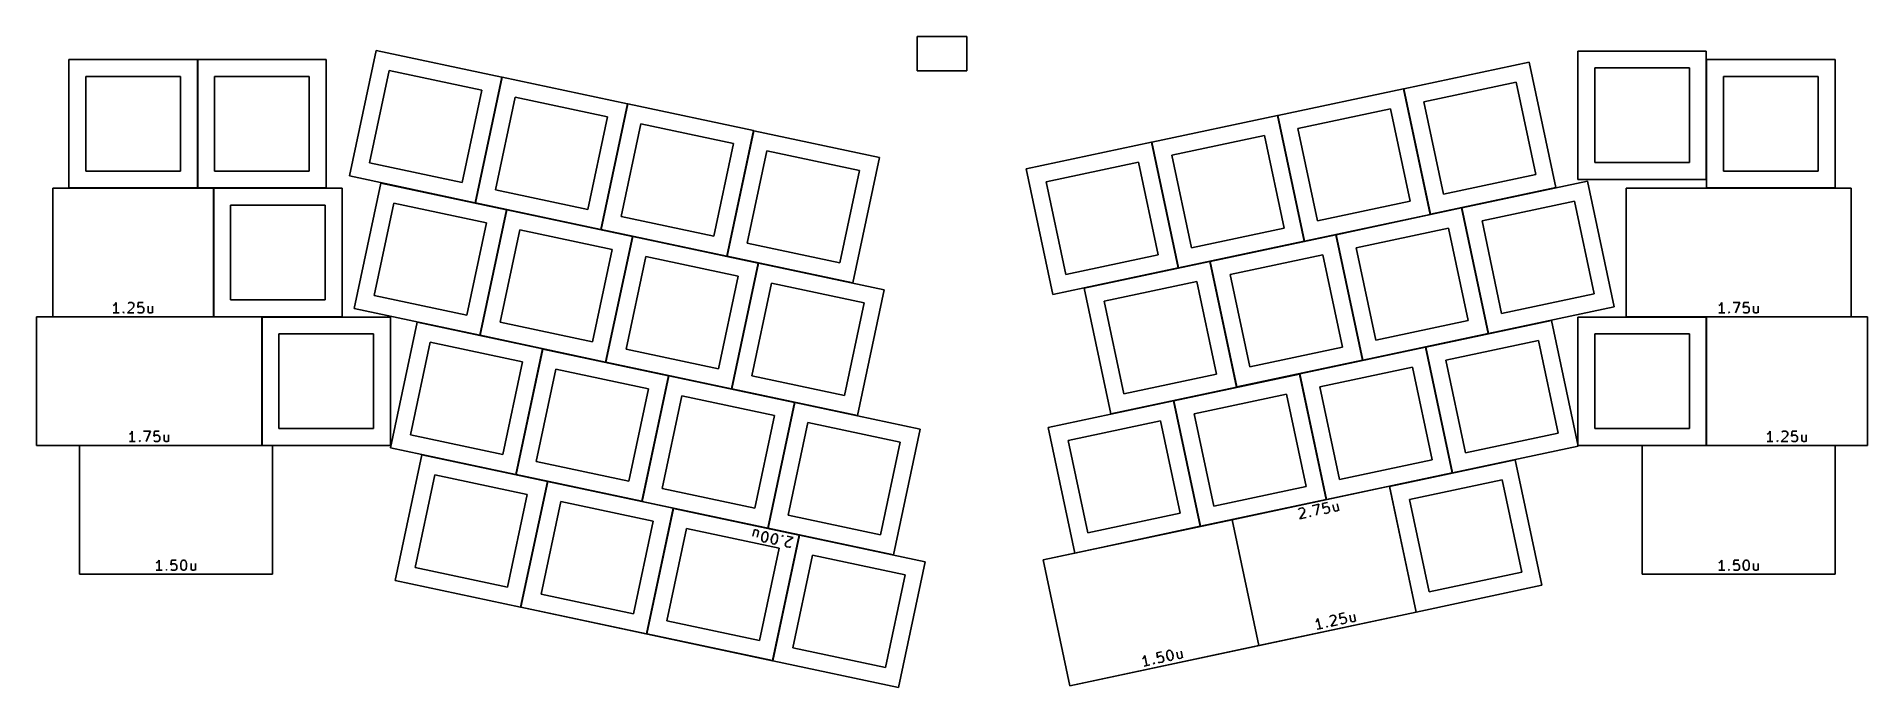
# Model space of a CAD drawing. Extents: x -4 to 267, y -93 to 3.
import ezdxf

# ---------------------------------------------------------------- set-up
doc = ezdxf.new("R2010")
doc.units = 0
doc.layers.add('BLACK', color=7, linetype='CONTINUOUS')

msp = doc.modelspace()

# ---------------------------------------------------------------- linework, layer by layer
at = {"layer": 'BLACK', "linetype": 'CONTINUOUS'}
for p, q in [((126.034, -2.17725), (126.034, 2.90275)), ((126.034, 2.90275), (133.4, 2.90275)), ((133.4, 2.90275), (133.4, -2.17725)), ((42.013, -17.7269), (45.9633, 0.85793)), ((45.9633, 0.85793), (64.5481, -3.0924)), ((223.83, -18.23), (223.83, 0.77)), ((223.83, 0.77), (242.83, 0.77)), ((242.83, 0.77), (242.83, -18.23)), ((0.5, -19.5), (0.5, -0.5)), ((0.5, -0.5), (19.5, -0.5)), ((19.5, -0.5), (19.5, -19.5)), ((19.55, -19.5), (19.55, -0.5)), ((19.55, -0.5), (38.55, -0.5)), ((38.55, -0.5), (38.55, -19.5)), ((44.9781, -15.8013), (47.8889, -2.10722)), ((47.8889, -2.10722), (61.583, -5.01799)), ((133.4, -2.17725), (126.034, -2.17725)), ((198.045, -4.80803), (216.63, -0.8577)), ((216.63, -0.8577), (220.58, -19.4425)), ((226.33, -15.73), (226.33, -1.73)), ((226.33, -1.73), (240.33, -1.73)), ((240.33, -1.73), (240.33, -15.73)), ((242.88, -0.5), (261.88, -0.5)), ((242.88, -19.5), (242.88, -0.5)), ((261.88, -0.5), (261.88, -19.5)), ((3, -17), (3, -3)), ((3, -3), (17, -3)), ((17, -3), (17, -17)), ((22.05, -17), (22.05, -3)), ((22.05, -3), (36.05, -3)), ((36.05, -3), (36.05, -17)), ((61.583, -5.01799), (58.6722, -18.7121)), ((64.5481, -3.0924), (60.5978, -21.6772)), ((60.6467, -21.6876), (64.597, -3.10279)), ((64.597, -3.10279), (83.1818, -7.05312)), ((179.412, -8.76874), (197.996, -4.81842)), ((197.996, -4.81842), (201.947, -23.4032)), ((201.996, -23.3928), (198.045, -4.80803)), ((201.01, -6.73362), (214.705, -3.82285)), ((214.705, -3.82285), (217.615, -17.5169)), ((245.38, -17), (245.38, -3)), ((245.38, -3), (259.38, -3)), ((259.38, -3), (259.38, -17)), ((63.6118, -19.762), (66.5226, -6.06794)), ((66.5226, -6.06794), (80.2167, -8.9787)), ((83.1818, -7.05312), (79.2315, -25.6379)), ((79.2804, -25.6483), (83.2307, -7.06351)), ((83.2307, -7.06351), (101.816, -11.0138)), ((182.377, -10.6943), (196.071, -7.78357)), ((196.071, -7.78357), (198.982, -21.4776)), ((203.921, -20.4277), (201.01, -6.73362)), ((80.2167, -8.9787), (77.3059, -22.6728)), ((82.2456, -23.7227), (85.1563, -10.0287)), ((85.1563, -10.0287), (98.8504, -12.9394)), ((160.778, -12.7295), (179.363, -8.77914)), ((179.363, -8.77914), (183.313, -27.3639)), ((183.362, -27.3535), (179.412, -8.76874)), ((185.287, -24.3884), (182.377, -10.6943)), ((98.8504, -12.9394), (95.9396, -26.6335)), ((101.816, -11.0138), (97.8652, -29.5986)), ((97.9141, -29.609), (101.864, -11.0242)), ((101.864, -11.0242), (120.449, -14.9746)), ((142.144, -16.6902), (160.729, -12.7399)), ((160.729, -12.7399), (164.679, -31.3247)), ((164.728, -31.3143), (160.778, -12.7295)), ((163.743, -14.6551), (177.437, -11.7443)), ((177.437, -11.7443), (180.348, -25.4384)), ((58.6722, -18.7121), (44.9781, -15.8013)), ((100.879, -27.6834), (103.79, -13.9894)), ((103.79, -13.9894), (117.484, -16.9001)), ((120.449, -14.9746), (116.499, -33.5594)), ((145.109, -18.6158), (158.803, -15.705)), ((158.803, -15.705), (161.714, -29.3991)), ((166.654, -28.3491), (163.743, -14.6551)), ((240.33, -15.73), (226.33, -15.73)), ((17, -17), (3, -17)), ((36.05, -17), (22.05, -17)), ((60.5978, -21.6772), (42.013, -17.7269)), ((42.7107, -37.3508), (46.661, -18.766)), ((46.661, -18.766), (65.2458, -22.7163)), ((117.484, -16.9001), (114.573, -30.5942)), ((146.094, -35.275), (142.144, -16.6902)), ((148.02, -32.3098), (145.109, -18.6158)), ((217.615, -17.5169), (203.921, -20.4277)), ((206.664, -22.4516), (225.249, -18.5012)), ((242.83, -18.23), (223.83, -18.23)), ((225.249, -18.5012), (229.2, -37.086)), ((259.38, -17), (245.38, -17)), ((-1.90625, -38.575), (-1.90625, -19.525)), ((-1.90625, -19.525), (21.9062, -19.525)), ((19.5, -19.5), (0.5, -19.5)), ((38.55, -19.5), (19.55, -19.5)), ((21.9062, -19.525), (21.9062, -38.575)), ((21.9312, -19.55), (40.9312, -19.55)), ((21.9312, -38.55), (21.9312, -19.55)), ((40.9312, -19.55), (40.9312, -38.55)), ((77.3059, -22.6728), (63.6118, -19.762)), ((198.982, -21.4776), (185.287, -24.3884)), ((220.58, -19.4425), (201.996, -23.3928)), ((209.63, -24.3771), (223.324, -21.4664)), ((223.324, -21.4664), (226.234, -35.1605)), ((230.949, -38.575), (230.949, -19.525)), ((230.949, -19.525), (264.286, -19.525)), ((261.88, -19.5), (242.88, -19.5)), ((264.286, -19.525), (264.286, -38.575)), ((24.4312, -36.05), (24.4312, -22.05)), ((24.4312, -22.05), (38.4312, -22.05)), ((38.4312, -22.05), (38.4312, -36.05)), ((45.6758, -35.4252), (48.5866, -21.7311)), ((48.5866, -21.7311), (62.2807, -24.6419)), ((79.2315, -25.6379), (60.6467, -21.6876)), ((65.2458, -22.7163), (61.2955, -41.3011)), ((61.3444, -41.3115), (65.2947, -22.7267)), ((65.2947, -22.7267), (83.8795, -26.677)), ((95.9396, -26.6335), (82.2456, -23.7227)), ((201.947, -23.4032), (183.362, -27.3535)), ((188.031, -26.4123), (206.616, -22.462)), ((206.616, -22.462), (210.566, -41.0468)), ((210.615, -41.0364), (206.664, -22.4516)), ((212.54, -38.0712), (209.63, -24.3771)), ((62.2807, -24.6419), (59.3699, -38.3359)), ((64.3096, -39.3859), (67.2203, -25.6918)), ((67.2203, -25.6918), (80.9144, -28.6026)), ((97.8652, -29.5986), (79.2804, -25.6483)), ((83.8795, -26.677), (79.9292, -45.2618)), ((79.9781, -45.2722), (83.9284, -26.6874)), ((83.9284, -26.6874), (102.513, -30.6377)), ((180.348, -25.4384), (166.654, -28.3491)), ((169.397, -30.373), (187.982, -26.4227)), ((187.982, -26.4227), (191.932, -45.0075)), ((191.981, -44.9971), (188.031, -26.4123)), ((190.996, -28.3379), (204.69, -25.4271)), ((204.69, -25.4271), (207.601, -39.1212)), ((80.9144, -28.6026), (78.0036, -42.2967)), ((82.9433, -43.3466), (85.854, -29.6525)), ((85.854, -29.6525), (99.5481, -32.5633)), ((116.499, -33.5594), (97.9141, -29.609)), ((114.573, -30.5942), (100.879, -27.6834)), ((161.714, -29.3991), (148.02, -32.3098)), ((183.313, -27.3639), (164.728, -31.3143)), ((172.362, -32.2986), (186.056, -29.3878)), ((186.056, -29.3878), (188.967, -43.0819)), ((193.907, -42.0319), (190.996, -28.3379)), ((102.513, -30.6377), (98.5629, -49.2225)), ((98.6118, -49.2329), (102.562, -30.6481)), ((102.562, -30.6481), (121.147, -34.5984)), ((164.679, -31.3247), (146.094, -35.275)), ((150.763, -34.3337), (169.348, -30.3834)), ((169.348, -30.3834), (173.298, -48.9682)), ((173.347, -48.9578), (169.397, -30.373)), ((175.273, -45.9927), (172.362, -32.2986)), ((99.5481, -32.5633), (96.6373, -46.2574)), ((101.577, -47.3073), (104.488, -33.6133)), ((104.488, -33.6133), (118.182, -36.524)), ((121.147, -34.5984), (117.197, -53.1832)), ((154.714, -52.9185), (150.763, -34.3337)), ((153.728, -36.2593), (167.423, -33.3485)), ((167.423, -33.3485), (170.333, -47.0426)), ((226.234, -35.1605), (212.54, -38.0712)), ((7.206, -36.8333), (7.06086, -36.9059)), ((7.35114, -36.6881), (7.206, -36.8333)), ((7.49628, -36.4704), (7.35114, -36.6881)), ((7.49628, -37.9944), (7.49628, -36.4704)), ((8.51229, -37.9219), (8.58486, -37.8493)), ((8.58486, -37.9944), (8.51229, -37.9219)), ((8.58486, -37.8493), (8.65743, -37.9219)), ((8.58486, -37.8493), (8.58486, -37.9944)), ((8.65743, -37.9219), (8.58486, -37.9944)), ((10.0363, -37.1236), (9.16543, -37.9944)), ((9.238, -36.6156), (9.31057, -36.543)), ((9.31057, -36.543), (9.45571, -36.4704)), ((9.45571, -36.4704), (9.81857, -36.4704)), ((9.81857, -36.4704), (9.96371, -36.543)), ((9.96371, -36.543), (10.0363, -36.6156)), ((10.0363, -36.6156), (10.1089, -36.7607)), ((10.1089, -36.9059), (10.0363, -37.1236)), ((10.1089, -36.7607), (10.1089, -36.9059)), ((10.762, -36.4704), (10.6894, -37.1961)), ((10.6894, -37.1961), (10.762, -37.1236)), ((10.762, -37.9219), (10.6894, -37.8493)), ((11.4877, -36.4704), (10.762, -36.4704)), ((10.762, -37.1236), (10.9071, -37.051)), ((10.9071, -37.9944), (10.762, -37.9219)), ((10.9071, -37.051), (11.27, -37.051)), ((11.27, -37.051), (11.4151, -37.1236)), ((11.4151, -37.9219), (11.27, -37.9944)), ((11.4151, -37.1236), (11.4877, -37.1961)), ((11.4877, -37.8493), (11.4151, -37.9219)), ((11.4877, -37.1961), (11.5603, -37.3413)), ((11.5603, -37.7041), (11.4877, -37.8493)), ((11.5603, -37.3413), (11.5603, -37.7041)), ((12.2134, -36.9784), (12.2134, -37.7767)), ((12.2134, -37.7767), (12.286, -37.9219)), ((12.286, -37.9219), (12.4311, -37.9944)), ((12.6489, -37.9944), (12.794, -37.9219)), ((12.794, -37.9219), (12.8666, -37.8493)), ((12.8666, -36.9784), (12.8666, -37.9944)), ((38.4312, -36.05), (24.4312, -36.05)), ((61.2955, -41.3011), (42.7107, -37.3508)), ((59.3699, -38.3359), (45.6758, -35.4252)), ((118.182, -36.524), (115.271, -50.2181)), ((156.639, -49.9534), (153.728, -36.2593)), ((229.2, -37.086), (210.615, -41.0364)), ((244.823, -36.8333), (244.678, -36.9059)), ((244.969, -36.6881), (244.823, -36.8333)), ((245.114, -36.4704), (244.969, -36.6881)), ((245.114, -37.9944), (245.114, -36.4704)), ((246.13, -37.9219), (246.202, -37.8493)), ((246.202, -37.9944), (246.13, -37.9219)), ((246.202, -37.8493), (246.275, -37.9219)), ((246.202, -37.8493), (246.202, -37.9944)), ((246.275, -37.9219), (246.202, -37.9944)), ((246.783, -36.4704), (247.799, -36.4704)), ((247.799, -36.4704), (247.146, -37.9944)), ((248.379, -36.4704), (248.307, -37.1961)), ((248.307, -37.1961), (248.379, -37.1236)), ((248.379, -37.9219), (248.307, -37.8493)), ((249.105, -36.4704), (248.379, -36.4704)), ((248.379, -37.1236), (248.525, -37.051)), ((248.525, -37.9944), (248.379, -37.9219)), ((248.525, -37.051), (248.887, -37.051)), ((248.887, -37.051), (249.033, -37.1236)), ((249.033, -37.9219), (248.887, -37.9944)), ((249.033, -37.1236), (249.105, -37.1961)), ((249.105, -37.8493), (249.033, -37.9219)), ((249.105, -37.1961), (249.178, -37.3413)), ((249.178, -37.7041), (249.105, -37.8493)), ((249.178, -37.3413), (249.178, -37.7041)), ((249.831, -36.9784), (249.831, -37.7767)), ((249.831, -37.7767), (249.903, -37.9219)), ((249.903, -37.9219), (250.049, -37.9944)), ((250.266, -37.9944), (250.411, -37.9219)), ((250.411, -37.9219), (250.484, -37.8493)), ((250.484, -36.9784), (250.484, -37.9944)), ((-4.2875, -57.625), (-4.2875, -38.575)), ((-4.2875, -38.575), (29.05, -38.575)), ((21.9062, -38.575), (-1.90625, -38.575)), ((7.93171, -37.9944), (7.06086, -37.9944)), ((9.16543, -37.9944), (10.1089, -37.9944)), ((11.27, -37.9944), (10.9071, -37.9944)), ((12.4311, -37.9944), (12.6489, -37.9944)), ((40.9312, -38.55), (21.9312, -38.55)), ((29.05, -38.575), (29.05, -57.625)), ((29.075, -38.6), (48.075, -38.6)), ((29.075, -57.6), (29.075, -38.6)), ((48.0668, -57.9648), (52.0172, -39.38)), ((48.075, -38.6), (48.075, -57.6)), ((52.0172, -39.38), (70.602, -43.3304)), ((78.0036, -42.2967), (64.3096, -39.3859)), ((207.601, -39.1212), (193.907, -42.0319)), ((201.308, -43.0656), (219.893, -39.1153)), ((219.893, -39.1153), (223.843, -57.7001)), ((223.83, -57.6), (223.83, -38.6)), ((223.83, -38.6), (242.83, -38.6)), ((264.286, -38.575), (230.949, -38.575)), ((242.83, -38.6), (242.83, -57.6)), ((242.855, -38.575), (266.667, -38.575)), ((242.855, -57.625), (242.855, -38.575)), ((245.549, -37.9944), (244.678, -37.9944)), ((248.887, -37.9944), (248.525, -37.9944)), ((250.049, -37.9944), (250.266, -37.9944)), ((266.667, -38.575), (266.667, -57.625)), ((31.575, -55.1), (31.575, -41.1)), ((31.575, -41.1), (45.575, -41.1)), ((45.575, -41.1), (45.575, -55.1)), ((51.032, -56.0393), (53.9427, -42.3452)), ((53.9427, -42.3452), (67.6368, -45.2559)), ((79.9292, -45.2618), (61.3444, -41.3115)), ((70.602, -43.3304), (66.6516, -61.9152)), ((66.7005, -61.9256), (70.6509, -43.3408)), ((70.6509, -43.3408), (89.2357, -47.2911)), ((96.6373, -46.2574), (82.9433, -43.3466)), ((188.967, -43.0819), (175.273, -45.9927)), ((182.675, -47.0263), (201.259, -43.076)), ((210.566, -41.0468), (191.981, -44.9971)), ((201.259, -43.076), (205.21, -61.6608)), ((205.259, -61.6504), (201.308, -43.0656)), ((204.273, -44.9912), (217.968, -42.0805)), ((217.968, -42.0805), (220.878, -55.7745)), ((226.33, -55.1), (226.33, -41.1)), ((226.33, -41.1), (240.33, -41.1)), ((240.33, -41.1), (240.33, -55.1)), ((67.6368, -45.2559), (64.7261, -58.95)), ((98.5629, -49.2225), (79.9781, -45.2722)), ((191.932, -45.0075), (173.347, -48.9578)), ((185.64, -48.9519), (199.334, -46.0412)), ((199.334, -46.0412), (202.245, -59.7352)), ((207.184, -58.6853), (204.273, -44.9912)), ((69.6657, -60), (72.5765, -46.3059)), ((72.5765, -46.3059), (86.2705, -49.2167)), ((89.2357, -47.2911), (85.2854, -65.8759)), ((85.3343, -65.8863), (89.2846, -47.3015)), ((89.2846, -47.3015), (107.869, -51.2518)), ((115.271, -50.2181), (101.577, -47.3073)), ((170.333, -47.0426), (156.639, -49.9534)), ((164.041, -50.9871), (182.626, -47.0367)), ((182.626, -47.0367), (186.576, -65.6215)), ((186.625, -65.6112), (182.675, -47.0263)), ((86.2705, -49.2167), (83.3598, -62.9107)), ((88.2994, -63.9607), (91.2102, -50.2666)), ((91.2102, -50.2666), (104.904, -53.1774)), ((117.197, -53.1832), (98.6118, -49.2329)), ((107.869, -51.2518), (103.919, -69.8366)), ((103.968, -69.847), (107.918, -51.2622)), ((107.918, -51.2622), (126.503, -55.2125)), ((145.407, -54.9478), (163.992, -50.9975)), ((173.298, -48.9682), (154.714, -52.9185)), ((163.992, -50.9975), (167.942, -69.5823)), ((167.991, -69.5719), (164.041, -50.9871)), ((167.006, -52.9127), (180.7, -50.0019)), ((180.7, -50.0019), (183.611, -63.696)), ((188.55, -62.646), (185.64, -48.9519)), ((104.904, -53.1774), (101.993, -66.8715)), ((148.372, -56.8734), (162.066, -53.9626)), ((162.066, -53.9626), (164.977, -67.6567)), ((169.917, -66.6067), (167.006, -52.9127)), ((9.58725, -55.8833), (9.44211, -55.9559)), ((9.73239, -55.7381), (9.58725, -55.8833)), ((9.87753, -55.5204), (9.73239, -55.7381)), ((9.87753, -57.0444), (9.87753, -55.5204)), ((10.8935, -56.9719), (10.9661, -56.8993)), ((10.9661, -56.8993), (11.0387, -56.9719)), ((10.9661, -56.8993), (10.9661, -57.0444)), ((11.5467, -55.5204), (12.5627, -55.5204)), ((12.5627, -55.5204), (11.9095, -57.0444)), ((13.1433, -55.5204), (13.0707, -56.2461)), ((13.0707, -56.2461), (13.1433, -56.1736)), ((13.1433, -56.9719), (13.0707, -56.8993)), ((13.869, -55.5204), (13.1433, -55.5204)), ((13.1433, -56.1736), (13.2884, -56.101)), ((13.2884, -56.101), (13.6512, -56.101)), ((13.6512, -56.101), (13.7964, -56.1736)), ((13.7964, -56.1736), (13.869, -56.2461)), ((13.869, -56.8993), (13.7964, -56.9719)), ((13.869, -56.2461), (13.9415, -56.3913)), ((13.9415, -56.7541), (13.869, -56.8993)), ((13.9415, -56.3913), (13.9415, -56.7541)), ((14.5947, -56.0284), (14.5947, -56.8267)), ((14.5947, -56.8267), (14.6672, -56.9719)), ((15.1753, -56.9719), (15.2478, -56.8993)), ((15.2478, -56.0284), (15.2478, -57.0444)), ((45.575, -55.1), (31.575, -55.1)), ((64.7261, -58.95), (51.032, -56.0393)), ((106.933, -67.9214), (109.844, -54.2273)), ((109.844, -54.2273), (123.538, -57.1381)), ((126.503, -55.2125), (122.553, -73.7973)), ((149.357, -73.5326), (145.407, -54.9478)), ((151.283, -70.5674), (148.372, -56.8734)), ((220.878, -55.7745), (207.184, -58.6853)), ((240.33, -55.1), (226.33, -55.1)), ((251.967, -55.8833), (251.822, -55.9559)), ((252.112, -55.7381), (251.967, -55.8833)), ((252.258, -55.5204), (252.112, -55.7381)), ((252.258, -57.0444), (252.258, -55.5204)), ((253.274, -56.9719), (253.346, -56.8993)), ((253.346, -56.8993), (253.419, -56.9719)), ((253.346, -56.8993), (253.346, -57.0444)), ((254.798, -56.1736), (253.927, -57.0444)), ((253.999, -55.6656), (254.072, -55.593)), ((254.072, -55.593), (254.217, -55.5204)), ((254.217, -55.5204), (254.58, -55.5204)), ((254.58, -55.5204), (254.725, -55.593)), ((254.725, -55.593), (254.798, -55.6656)), ((254.798, -55.6656), (254.87, -55.8107)), ((254.87, -55.9559), (254.798, -56.1736)), ((254.87, -55.8107), (254.87, -55.9559)), ((255.523, -55.5204), (255.451, -56.2461)), ((255.451, -56.2461), (255.523, -56.1736)), ((255.523, -56.9719), (255.451, -56.8993)), ((256.249, -55.5204), (255.523, -55.5204)), ((255.523, -56.1736), (255.668, -56.101)), ((255.668, -56.101), (256.031, -56.101)), ((256.031, -56.101), (256.176, -56.1736)), ((256.176, -56.1736), (256.249, -56.2461)), ((256.249, -56.8993), (256.176, -56.9719)), ((256.249, -56.2461), (256.322, -56.3913)), ((256.322, -56.7541), (256.249, -56.8993)), ((256.322, -56.3913), (256.322, -56.7541)), ((256.975, -56.0284), (256.975, -56.8267)), ((256.975, -56.8267), (257.047, -56.9719)), ((257.555, -56.9719), (257.628, -56.8993)), ((257.628, -56.0284), (257.628, -57.0444)), ((29.05, -57.625), (-4.2875, -57.625)), ((2.0625, -57.625), (30.6375, -57.625)), ((2.0625, -76.675), (2.0625, -57.625)), ((10.313, -57.0444), (9.44211, -57.0444)), ((10.9661, -57.0444), (10.8935, -56.9719)), ((11.0387, -56.9719), (10.9661, -57.0444)), ((13.2884, -57.0444), (13.1433, -56.9719)), ((13.6512, -57.0444), (13.2884, -57.0444)), ((13.7964, -56.9719), (13.6512, -57.0444)), ((14.6672, -56.9719), (14.8124, -57.0444)), ((14.8124, -57.0444), (15.0301, -57.0444)), ((15.0301, -57.0444), (15.1753, -56.9719)), ((48.075, -57.6), (29.075, -57.6)), ((30.6375, -57.625), (30.6375, -76.675)), ((66.6516, -61.9152), (48.0668, -57.9648)), ((48.7645, -77.5887), (52.7149, -59.0039)), ((52.7149, -59.0039), (71.2997, -62.9543)), ((123.538, -57.1381), (120.627, -70.8322)), ((223.843, -57.7001), (205.259, -61.6504)), ((242.83, -57.6), (223.83, -57.6)), ((233.33, -76.675), (233.33, -57.625)), ((233.33, -57.625), (261.905, -57.625)), ((266.667, -57.625), (242.855, -57.625)), ((252.693, -57.0444), (251.822, -57.0444)), ((253.346, -57.0444), (253.274, -56.9719)), ((253.419, -56.9719), (253.346, -57.0444)), ((253.927, -57.0444), (254.87, -57.0444)), ((255.668, -57.0444), (255.523, -56.9719)), ((256.031, -57.0444), (255.668, -57.0444)), ((256.176, -56.9719), (256.031, -57.0444)), ((257.047, -56.9719), (257.192, -57.0444)), ((257.192, -57.0444), (257.41, -57.0444)), ((257.41, -57.0444), (257.555, -56.9719)), ((261.905, -57.625), (261.905, -76.675)), ((51.7297, -75.6631), (54.6405, -61.9691)), ((54.6405, -61.9691), (68.3345, -64.8798)), ((85.2854, -65.8759), (66.7005, -61.9256)), ((83.3598, -62.9107), (69.6657, -60)), ((205.21, -61.6608), (186.625, -65.6112)), ((202.245, -59.7352), (188.55, -62.646)), ((195.952, -63.6797), (214.537, -59.7294)), ((214.537, -59.7294), (218.487, -78.3142)), ((68.3345, -64.8798), (65.4238, -78.5739)), ((71.2997, -62.9543), (67.3494, -81.5391)), ((67.3686, -81.5687), (71.3293, -62.935)), ((67.3983, -81.5495), (71.3486, -62.9646)), ((71.3293, -62.935), (108.597, -70.8564)), ((71.3486, -62.9646), (89.9334, -66.915)), ((101.993, -66.8715), (88.2994, -63.9607)), ((144.68, -74.5524), (195.923, -63.6604)), ((183.611, -63.696), (169.917, -66.6067)), ((172.63, -68.6113), (195.923, -63.6604)), ((195.923, -63.6604), (199.883, -82.2942)), ((195.923, -63.6604), (199.883, -82.2942)), ((199.902, -82.2645), (195.952, -63.6797)), ((198.917, -65.6053), (212.611, -62.6945)), ((212.611, -62.6945), (215.522, -76.3886)), ((70.3634, -79.6239), (73.2742, -65.9298)), ((73.2742, -65.9298), (86.9682, -68.8406)), ((103.919, -69.8366), (85.3343, -65.8863)), ((89.9334, -66.915), (85.9831, -85.4998)), ((86.032, -85.5102), (89.9823, -66.9254)), ((89.9823, -66.9254), (108.567, -70.8757)), ((164.977, -67.6567), (151.283, -70.5674)), ((186.576, -65.6215), (167.991, -69.5719)), ((182.454, -67.1168), (182.51, -67.0307)), ((182.51, -67.0307), (182.637, -66.9296)), ((182.637, -66.9296), (182.992, -66.8541)), ((183.34, -67.4477), (182.67, -68.4806)), ((182.992, -66.8541), (183.149, -66.895)), ((183.149, -66.895), (183.235, -66.9509)), ((183.235, -66.9509), (183.336, -67.0777)), ((183.336, -67.0777), (183.366, -67.2197)), ((183.366, -67.2197), (183.34, -67.4477)), ((184.482, -66.5373), (185.476, -66.326)), ((185.476, -66.326), (185.154, -67.9525)), ((186.754, -66.0545), (186.044, -66.2053)), ((186.044, -66.2053), (186.124, -66.9303)), ((186.124, -66.9303), (186.18, -66.8442)), ((186.18, -66.8442), (186.307, -66.743)), ((186.346, -67.6251), (186.26, -67.5692)), ((186.307, -66.743), (186.662, -66.6676)), ((186.503, -67.6659), (186.346, -67.6251)), ((186.858, -67.5904), (186.503, -67.6659)), ((186.662, -66.6676), (186.819, -66.7084)), ((186.819, -66.7084), (186.905, -66.7643)), ((186.985, -67.4893), (186.858, -67.5904)), ((186.905, -66.7643), (187.006, -66.8912)), ((187.041, -67.4032), (186.985, -67.4893)), ((187.006, -66.8912), (187.081, -67.2461)), ((187.081, -67.2461), (187.041, -67.4032)), ((187.569, -66.4005), (187.735, -67.1813)), ((187.735, -67.1813), (187.836, -67.3082)), ((187.836, -67.3082), (187.994, -67.349)), ((187.994, -67.349), (188.206, -67.3037)), ((188.206, -67.3037), (188.333, -67.2026)), ((188.208, -66.2647), (188.419, -67.2585)), ((188.333, -67.2026), (188.389, -67.1165)), ((201.828, -79.2994), (198.917, -65.6053)), ((86.9682, -68.8406), (84.0575, -82.5346)), ((88.9971, -83.5846), (91.9079, -69.8905)), ((91.9079, -69.8905), (105.602, -72.8013)), ((101.734, -71.03), (101.945, -70.0362)), ((102.001, -70.1223), (101.915, -70.1781)), ((102.158, -70.0814), (102.001, -70.1223)), ((102.371, -70.1267), (102.158, -70.0814)), ((102.498, -70.2279), (102.371, -70.1267)), ((102.373, -71.1658), (102.539, -70.3849)), ((102.539, -70.3849), (102.498, -70.2279)), ((103.335, -70.4799), (103.421, -70.424)), ((103.421, -70.424), (103.578, -70.3832)), ((103.578, -70.3832), (103.72, -70.4134)), ((103.72, -70.4134), (103.847, -70.5146)), ((122.553, -73.7973), (103.968, -69.847)), ((120.627, -70.8322), (106.933, -67.9214)), ((144.68, -74.5524), (172.63, -68.6113)), ((167.942, -69.5823), (149.357, -73.5326)), ((176.591, -87.2451), (172.63, -68.6113)), ((172.63, -68.6113), (176.591, -87.2451)), ((182.67, -68.4806), (183.592, -68.2845)), ((184.145, -68.0928), (184.201, -68.0067)), ((184.231, -68.1487), (184.145, -68.0928)), ((184.201, -68.0067), (184.287, -68.0626)), ((184.201, -68.0067), (184.231, -68.1487)), ((184.287, -68.0626), (184.231, -68.1487)), ((105.602, -72.8013), (102.691, -86.4953)), ((103.027, -71.2306), (103.102, -70.8757)), ((103.038, -71.5296), (103.027, -71.2306)), ((103.078, -71.6867), (103.038, -71.5296)), ((103.134, -71.7727), (103.078, -71.6867)), ((103.102, -70.8757), (103.234, -70.6068)), ((103.261, -71.8739), (103.134, -71.7727)), ((103.234, -70.6068), (103.335, -70.4799)), ((103.403, -71.9041), (103.261, -71.8739)), ((103.56, -71.8633), (103.403, -71.9041)), ((103.646, -71.8074), (103.56, -71.8633)), ((103.747, -71.6805), (103.646, -71.8074)), ((103.879, -71.4116), (103.747, -71.6805)), ((103.847, -70.5146), (103.903, -70.6006)), ((103.954, -71.0567), (103.879, -71.4116)), ((103.903, -70.6006), (103.944, -70.7577)), ((103.944, -70.7577), (103.954, -71.0567)), ((104.447, -71.5324), (104.522, -71.1774)), ((104.457, -71.8314), (104.447, -71.5324)), ((104.498, -71.9884), (104.457, -71.8314)), ((104.554, -72.0745), (104.498, -71.9884)), ((104.522, -71.1774), (104.653, -70.9086)), ((104.681, -72.1757), (104.554, -72.0745)), ((108.567, -70.8757), (104.617, -89.4605)), ((108.597, -70.8564), (104.636, -89.4901)), ((104.653, -70.9086), (104.755, -70.7817)), ((104.666, -89.4709), (108.616, -70.8861)), ((104.823, -72.2059), (104.681, -72.1757)), ((104.755, -70.7817), (104.841, -70.7258)), ((104.98, -72.165), (104.823, -72.2059)), ((104.841, -70.7258), (104.998, -70.685)), ((105.066, -72.1091), (104.98, -72.165)), ((104.998, -70.685), (105.14, -70.7152)), ((105.167, -71.9823), (105.066, -72.1091)), ((105.14, -70.7152), (105.267, -70.8163)), ((105.298, -71.7134), (105.167, -71.9823)), ((105.267, -70.8163), (105.322, -70.9024)), ((105.374, -71.3585), (105.298, -71.7134)), ((105.322, -70.9024), (105.363, -71.0595)), ((105.363, -71.0595), (105.374, -71.3585)), ((106.047, -70.9823), (106.134, -70.9264)), ((106.103, -71.0684), (106.047, -70.9823)), ((106.103, -71.0684), (106.134, -70.9264)), ((106.189, -71.0125), (106.103, -71.0684)), ((106.134, -70.9264), (106.189, -71.0125)), ((106.516, -72.2689), (106.546, -72.127)), ((106.557, -72.426), (106.516, -72.2689)), ((106.546, -72.127), (106.662, -71.9291)), ((106.613, -72.5121), (106.557, -72.426)), ((106.739, -72.6132), (106.613, -72.5121)), ((106.662, -71.9291), (107.695, -71.2583)), ((107.094, -72.6887), (106.739, -72.6132)), ((107.695, -71.2583), (106.772, -71.0622)), ((107.251, -72.6479), (107.094, -72.6887)), ((107.338, -72.592), (107.251, -72.6479)), ((108.616, -70.8861), (127.201, -74.8364)), ((13.556, -74.9333), (13.4109, -75.0059)), ((13.7011, -74.7881), (13.556, -74.9333)), ((13.8463, -74.5704), (13.7011, -74.7881)), ((13.8463, -76.0944), (13.8463, -74.5704)), ((15.6606, -74.5704), (15.588, -75.2961)), ((15.588, -75.2961), (15.6606, -75.2236)), ((16.3863, -74.5704), (15.6606, -74.5704)), ((15.6606, -75.2236), (15.8057, -75.151)), ((15.8057, -75.151), (16.1686, -75.151)), ((16.1686, -75.151), (16.3137, -75.2236)), ((16.3137, -75.2236), (16.3863, -75.2961)), ((16.3863, -75.2961), (16.4589, -75.4413)), ((16.4589, -75.8041), (16.3863, -75.9493)), ((16.4589, -75.4413), (16.4589, -75.8041)), ((17.0394, -75.151), (17.112, -74.8607)), ((17.0394, -75.5139), (17.0394, -75.151)), ((17.112, -75.8041), (17.0394, -75.5139)), ((17.112, -74.8607), (17.1846, -74.7156)), ((17.1846, -75.9493), (17.112, -75.8041)), ((17.1846, -74.7156), (17.2571, -74.643)), ((17.2571, -74.643), (17.4023, -74.5704)), ((17.4023, -74.5704), (17.5474, -74.5704)), ((17.5474, -74.5704), (17.6926, -74.643)), ((17.6926, -74.643), (17.7651, -74.7156)), ((17.7651, -74.7156), (17.8377, -74.8607)), ((17.8377, -75.8041), (17.7651, -75.9493)), ((17.8377, -74.8607), (17.9103, -75.151)), ((17.9103, -75.5139), (17.8377, -75.8041)), ((17.9103, -75.151), (17.9103, -75.5139)), ((18.5634, -75.0784), (18.5634, -75.8767)), ((19.2166, -75.0784), (19.2166, -76.0944)), ((65.4238, -78.5739), (51.7297, -75.6631)), ((107.631, -87.5453), (110.542, -73.8512)), ((110.542, -73.8512), (124.236, -76.762)), ((127.201, -74.8364), (123.25, -93.4212)), ((148.641, -93.1861), (144.68, -74.5524)), ((148.641, -93.1861), (144.68, -74.5524)), ((244.823, -74.9333), (244.678, -75.0059)), ((244.969, -74.7881), (244.823, -74.9333)), ((245.114, -74.5704), (244.969, -74.7881)), ((245.114, -76.0944), (245.114, -74.5704)), ((246.928, -74.5704), (246.855, -75.2961)), ((246.855, -75.2961), (246.928, -75.2236)), ((247.654, -74.5704), (246.928, -74.5704)), ((246.928, -75.2236), (247.073, -75.151)), ((247.073, -75.151), (247.436, -75.151)), ((247.436, -75.151), (247.581, -75.2236)), ((247.581, -75.2236), (247.654, -75.2961)), ((247.654, -75.2961), (247.726, -75.4413)), ((247.726, -75.8041), (247.654, -75.9493)), ((247.726, -75.4413), (247.726, -75.8041)), ((248.307, -75.151), (248.379, -74.8607)), ((248.307, -75.5139), (248.307, -75.151)), ((248.379, -75.8041), (248.307, -75.5139)), ((248.379, -74.8607), (248.452, -74.7156)), ((248.452, -75.9493), (248.379, -75.8041)), ((248.452, -74.7156), (248.525, -74.643)), ((248.525, -74.643), (248.67, -74.5704)), ((248.67, -74.5704), (248.815, -74.5704)), ((248.815, -74.5704), (248.96, -74.643)), ((248.96, -74.643), (249.033, -74.7156)), ((249.033, -74.7156), (249.105, -74.8607)), ((249.105, -75.8041), (249.033, -75.9493)), ((249.105, -74.8607), (249.178, -75.151)), ((249.178, -75.5139), (249.105, -75.8041)), ((249.178, -75.151), (249.178, -75.5139)), ((249.831, -75.0784), (249.831, -75.8767)), ((250.484, -75.0784), (250.484, -76.0944)), ((30.6375, -76.675), (2.0625, -76.675)), ((14.2817, -76.0944), (13.4109, -76.0944)), ((14.8623, -76.0219), (14.9349, -75.9493)), ((14.9349, -76.0944), (14.8623, -76.0219)), ((14.9349, -75.9493), (15.0074, -76.0219)), ((14.9349, -75.9493), (14.9349, -76.0944)), ((15.0074, -76.0219), (14.9349, -76.0944)), ((15.6606, -76.0219), (15.588, -75.9493)), ((15.8057, -76.0944), (15.6606, -76.0219)), ((16.1686, -76.0944), (15.8057, -76.0944)), ((16.3137, -76.0219), (16.1686, -76.0944)), ((16.3863, -75.9493), (16.3137, -76.0219)), ((17.2571, -76.0219), (17.1846, -75.9493)), ((17.4023, -76.0944), (17.2571, -76.0219)), ((17.5474, -76.0944), (17.4023, -76.0944)), ((17.6926, -76.0219), (17.5474, -76.0944)), ((17.7651, -75.9493), (17.6926, -76.0219)), ((18.5634, -75.8767), (18.636, -76.0219)), ((18.636, -76.0219), (18.7811, -76.0944)), ((18.7811, -76.0944), (18.9989, -76.0944)), ((18.9989, -76.0944), (19.144, -76.0219)), ((19.144, -76.0219), (19.2166, -75.9493)), ((67.3494, -81.5391), (48.7645, -77.5887)), ((124.236, -76.762), (121.325, -90.4561)), ((218.487, -78.3142), (199.902, -82.2645)), ((215.522, -76.3886), (201.828, -79.2994)), ((261.905, -76.675), (233.33, -76.675)), ((245.549, -76.0944), (244.678, -76.0944)), ((246.13, -76.0219), (246.202, -75.9493)), ((246.202, -76.0944), (246.13, -76.0219)), ((246.202, -75.9493), (246.275, -76.0219)), ((246.202, -75.9493), (246.202, -76.0944)), ((246.275, -76.0219), (246.202, -76.0944)), ((246.928, -76.0219), (246.855, -75.9493)), ((247.073, -76.0944), (246.928, -76.0219)), ((247.436, -76.0944), (247.073, -76.0944)), ((247.581, -76.0219), (247.436, -76.0944)), ((247.654, -75.9493), (247.581, -76.0219)), ((248.525, -76.0219), (248.452, -75.9493)), ((248.67, -76.0944), (248.525, -76.0219)), ((248.815, -76.0944), (248.67, -76.0944)), ((248.96, -76.0219), (248.815, -76.0944)), ((249.033, -75.9493), (248.96, -76.0219)), ((249.831, -75.8767), (249.903, -76.0219)), ((249.903, -76.0219), (250.049, -76.0944)), ((250.049, -76.0944), (250.266, -76.0944)), ((250.266, -76.0944), (250.411, -76.0219)), ((250.411, -76.0219), (250.484, -75.9493)), ((84.0575, -82.5346), (70.3634, -79.6239)), ((104.636, -89.4901), (67.3686, -81.5687)), ((85.9831, -85.4998), (67.3983, -81.5495)), ((102.691, -86.4953), (88.9971, -83.5846)), ((199.883, -82.2942), (148.641, -93.1861)), ((199.883, -82.2942), (176.591, -87.2451)), ((185.142, -83.6469), (185.015, -83.748)), ((185.254, -83.4747), (185.142, -83.6469)), ((185.351, -83.2316), (185.254, -83.4747)), ((185.667, -84.7223), (185.351, -83.2316)), ((187.084, -83.0114), (187.14, -82.9253)), ((187.14, -82.9253), (187.267, -82.8242)), ((187.267, -82.8242), (187.622, -82.7487)), ((187.971, -83.3423), (187.3, -84.3752)), ((187.622, -82.7487), (187.779, -82.7896)), ((187.779, -82.7896), (187.865, -82.8454)), ((187.865, -82.8454), (187.966, -82.9723)), ((187.966, -82.9723), (187.997, -83.1143)), ((187.997, -83.1143), (187.971, -83.3423)), ((189.255, -82.4017), (188.545, -82.5526)), ((188.545, -82.5526), (188.625, -83.2775)), ((188.625, -83.2775), (188.681, -83.1915)), ((188.681, -83.1915), (188.808, -83.0903)), ((188.847, -83.9723), (188.761, -83.9164)), ((188.808, -83.0903), (189.163, -83.0149)), ((189.004, -84.0131), (188.847, -83.9723)), ((189.359, -83.9377), (189.004, -84.0131)), ((189.163, -83.0149), (189.32, -83.0557)), ((189.32, -83.0557), (189.406, -83.1116)), ((189.486, -83.8365), (189.359, -83.9377)), ((189.406, -83.1116), (189.507, -83.2384)), ((189.541, -83.7504), (189.486, -83.8365)), ((189.507, -83.2384), (189.582, -83.5934)), ((189.582, -83.5934), (189.541, -83.7504)), ((190.07, -82.7477), (190.236, -83.5286)), ((190.236, -83.5286), (190.337, -83.6554)), ((190.337, -83.6554), (190.494, -83.6963)), ((190.494, -83.6963), (190.707, -83.651)), ((190.707, -83.651), (190.834, -83.5498)), ((190.709, -82.6119), (190.92, -83.6057)), ((190.834, -83.5498), (190.89, -83.4638)), ((104.617, -89.4605), (86.032, -85.5102)), ((186.093, -84.6317), (185.242, -84.8128)), ((186.646, -84.44), (186.702, -84.354)), ((186.732, -84.4959), (186.646, -84.44)), ((186.702, -84.354), (186.788, -84.4099)), ((186.702, -84.354), (186.732, -84.4959)), ((186.788, -84.4099), (186.732, -84.4959)), ((187.3, -84.3752), (188.223, -84.1791)), ((121.325, -90.4561), (107.631, -87.5453)), ((176.591, -87.2451), (148.641, -93.1861)), ((159.521, -89.0928), (159.394, -89.194)), ((159.633, -88.9207), (159.521, -89.0928)), ((159.729, -88.6776), (159.633, -88.9207)), ((160.046, -90.1683), (159.729, -88.6776)), ((162.214, -88.1495), (161.504, -88.3004)), ((161.504, -88.3004), (161.584, -89.0253)), ((161.584, -89.0253), (161.64, -88.9392)), ((161.64, -88.9392), (161.767, -88.8381)), ((161.767, -88.8381), (162.121, -88.7626)), ((162.121, -88.7626), (162.279, -88.8034)), ((162.279, -88.8034), (162.365, -88.8593)), ((162.365, -88.8593), (162.466, -88.9862)), ((162.466, -88.9862), (162.541, -89.3411)), ((162.541, -89.3411), (162.5, -89.4982)), ((162.973, -88.5816), (162.984, -88.2825)), ((163.049, -88.9365), (162.973, -88.5816)), ((162.984, -88.2825), (163.025, -88.1255)), ((163.025, -88.1255), (163.081, -88.0394)), ((163.18, -89.2053), (163.049, -88.9365)), ((163.081, -88.0394), (163.208, -87.9382)), ((163.281, -89.3322), (163.18, -89.2053)), ((163.208, -87.9382), (163.349, -87.9081)), ((163.367, -89.3881), (163.281, -89.3322)), ((163.349, -87.9081), (163.507, -87.9489)), ((163.524, -89.4289), (163.367, -89.3881)), ((163.507, -87.9489), (163.593, -88.0048)), ((163.666, -89.3987), (163.524, -89.4289)), ((163.593, -88.0048), (163.694, -88.1316)), ((163.793, -89.2976), (163.666, -89.3987)), ((163.694, -88.1316), (163.825, -88.4005)), ((163.849, -89.2115), (163.793, -89.2976)), ((163.825, -88.4005), (163.901, -88.7554)), ((163.89, -89.0545), (163.849, -89.2115)), ((163.901, -88.7554), (163.89, -89.0545)), ((164.449, -88.1937), (164.615, -88.9746)), ((164.615, -88.9746), (164.716, -89.1014)), ((164.716, -89.1014), (164.873, -89.1422)), ((164.873, -89.1422), (165.086, -89.097)), ((165.086, -89.097), (165.213, -88.9958)), ((165.088, -88.0579), (165.299, -89.0517)), ((165.213, -88.9958), (165.269, -88.9097)), ((123.25, -93.4212), (104.666, -89.4709)), ((160.472, -90.0777), (159.62, -90.2588)), ((161.025, -89.886), (161.081, -89.8)), ((161.111, -89.9419), (161.025, -89.886)), ((161.081, -89.8), (161.167, -89.8559)), ((161.081, -89.8), (161.111, -89.9419)), ((161.167, -89.8559), (161.111, -89.9419)), ((161.806, -89.7201), (161.72, -89.6642)), ((161.963, -89.7609), (161.806, -89.7201)), ((162.318, -89.6854), (161.963, -89.7609)), ((162.445, -89.5843), (162.318, -89.6854)), ((162.5, -89.4982), (162.445, -89.5843))]:
    msp.add_line(p, q, dxfattribs=at)

doc.saveas('drawing.dxf')
